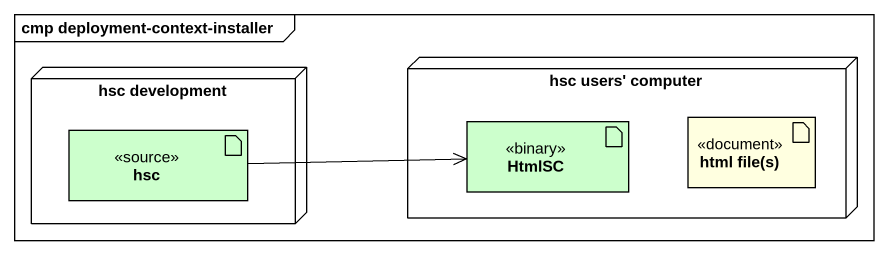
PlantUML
@startuml
mainframe cmp deployment-context-installer
node "hsc users' computer" as hsc_users_computer {
  artifact HtmlSC <<binary>> #CCFFCC
  artifact "html file(s)" as html_file_s <<document>> #FFFFE0
}
node "hsc development" as hsc_development {
  artifact hsc <<source>> #CCFFCC
}
hsc -right-> HtmlSC
@enduml
